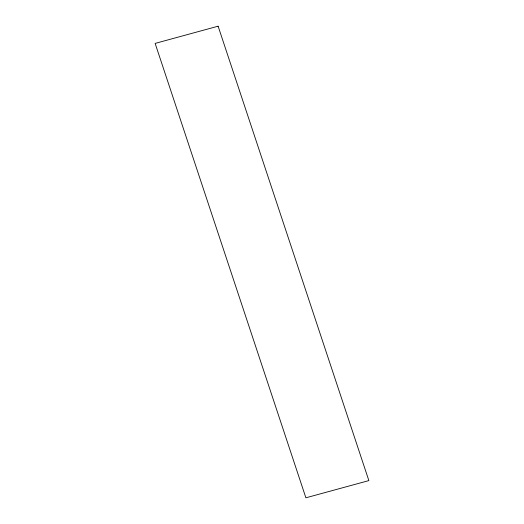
<?xml version="1.0" encoding="UTF-8"?>
<svg xmlns="http://www.w3.org/2000/svg" width="524" height="524" viewBox="0 0 524 524"><rect width="100%" height="100%" fill="white"/><g stroke="black" fill="none" stroke-linecap="round" stroke-linejoin="round"><path stroke-width="0.79" d="M218.108 26.2L155.137 43.4L305.892 497.8L368.863 480.6L218.108 26.2"/></g></svg>
